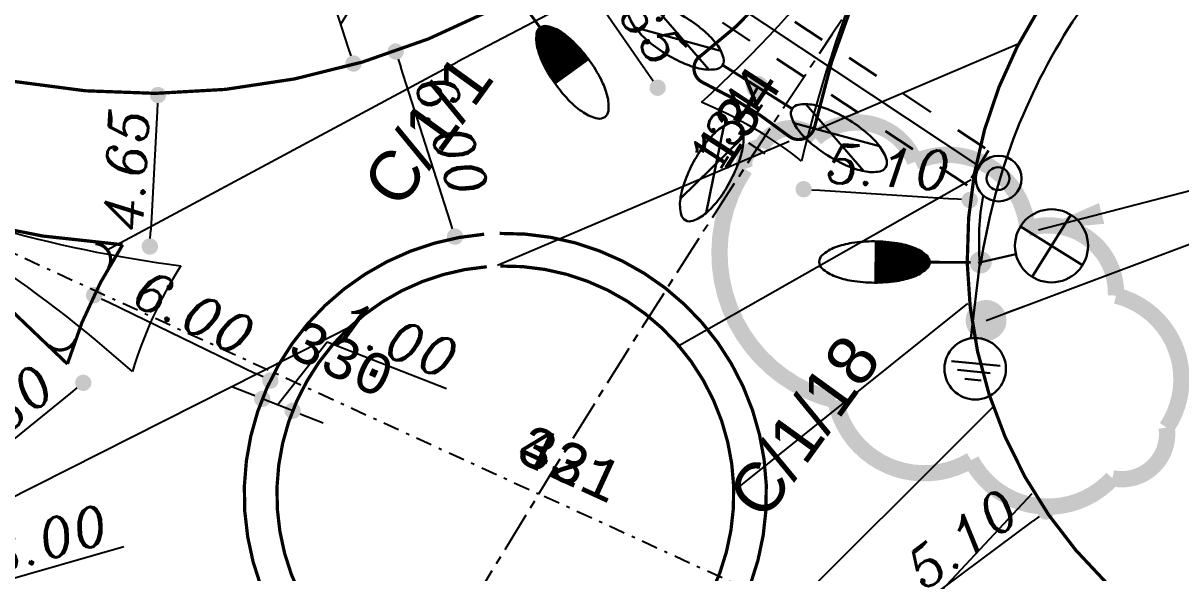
# Model space of a CAD drawing. Header units: millimetres. Extents: x 229784 to 231786, y 726884 to 727329.
# Drawn here: x 229867.59 to 229903.06, y 726977.56 to 726994.41 of the extents above; entities that cross this region are included whole.
import ezdxf
from ezdxf.enums import TextEntityAlignment as Align

# ---------------------------------------------------------------- set-up
doc = ezdxf.new("R2010")
doc.units = ezdxf.units.MM
for name, pattern in [('2480-axa-500-15.11.16$0$CENTER', [2, 1.25, -0.25, 0.25, -0.25]), ('2480-GEOMET-12.8.14$0$DASHEDX2', [1.5, 1, -0.5]), ('DESPLANW500-12.8.14$0$CENTER', [2, 1.25, -0.25, 0.25, -0.25]), ('DESPLANW500-12.8.14$0$DASHDOT', [1, 0.5, -0.25, 0, -0.25]), ('JIS_02_1.0', [2, 1, -1])]:
    doc.linetypes.add(name, pattern=pattern)
for name, color, linetype in [('2480-axa-500-15.11.16$0$IDAN_AXIS', 7, 'Continuous'), ('2480-axa-500-15.11.16$0$IDAN_PTNUM', 7, 'Continuous'), ('2480-GEOMET-12.8.14$0$0-frame', 7, 'Continuous'), ('2480-GEOMET-12.8.14$0$TXT', 253, 'Continuous'), ('DESPLANW500-12.8.14$0$D-CONT-PRINCIPAL', 254, 'Continuous'), ('DESPLANW500-12.8.14$0$D-CONT-SECONDARY', 254, 'Continuous'), ('DESPLANW500-12.8.14$0$IDAN_AXIS', 8, 'DESPLANW500-12.8.14$0$CENTER'), ('DESPLANW500-12.8.14$0$ROADAXIS', 8, 'DESPLANW500-12.8.14$0$DASHDOT'), ('DESPLANW500-12.8.14$0$SEC-NAME', 7, 'Continuous')]:
    doc.layers.add(name, color=color, linetype=linetype)
for name, color, linetype, true_color in [('2480-axa-500-15.11.16$0$IDAN_POINTS', 7, 'Continuous', 0xa8a8a8), ('2480-axa-500-15.11.16$0$IDAN_PTELEV', 7, 'Continuous', 0xa8a8a8), ('2480-GEOMET-12.8.14$0$ZEVA', 7, 'Continuous', 0x919191)]:
    doc.layers.add(name, color=color, linetype=linetype, true_color=true_color)
for name, color, linetype, lineweight in [('2480-GEOMET-12.8.14$0$TICH', 13, 'Continuous', 30), ('ANAN-25.11.24', 2, 'Continuous', 30), ('TEURA', 1, 'Continuous', 30), ('TEURA-4-500B', 1, 'Continuous', 30), ('TEURA-500', 1, 'Continuous', 30), ('TEURA-PIRUK', 190, 'Continuous', 30), ('TXT-TEURA-500', 12, 'Continuous', 35)]:
    doc.layers.add(name, color=color, linetype=linetype, lineweight=lineweight)
doc.styles.add('2480-axa-500-15.11.16$0$Standard', font='romanc9.shx')
doc.styles.add('2480-GEOMET-12.8.14$0$ITALIC', font='italic.shx')
doc.styles.add('DESPLANW500-12.8.14$0$MONOTXT', font='monotxt')
doc.styles.get("Standard").update_dxf_attribs({"font": 'arial.ttf'})
doc.linetypes.add('SLE_LINE', pattern='A,1,-0.5,["/",Standard,S=0.1,R=0,X=-0.1,Y=-0.05],-0.3', length=1.8)
doc.linetypes.add('V_LINE', pattern='A,1,-0.3,["V",Standard,S=0.1,R=0,X=-0.1,Y=-0.05],-0.2', length=1.5)
doc.dimstyles.new('2480-GEOMET-12.8.14$0$Dim-1250', dxfattribs={"dimtxt": 2, "dimasz": 1, "dimexe": 0.18, "dimexo": 0.0625, "dimgap": 0.25, "dimtad": 1, "dimzin": 0, "dimdsep": 46, "dimtxsty": '2480-GEOMET-12.8.14$0$ITALIC', "dimblk": '2480-GEOMET-12.8.14$0$_Dot', "dimcen": 0.09, "dimclrd": 256, "dimclrt": 256, "dimadec": 0, "dimazin": 0, "dimtfac": 1, "dimtmove": 1, "dimatfit": 3, "dimldrblk": '2480-GEOMET-12.8.14$0$_Dot', "dimfxl": 1, "dimtolj": 1, "dimtzin": 0, "dimarcsym": 0})
doc.dimstyles.new('2480-GEOMET-12.8.14$0$DIM500', dxfattribs={"dimtxt": 1.2, "dimasz": 0.5, "dimexe": 0.18, "dimexo": 0.0625, "dimgap": 0.25, "dimtad": 1, "dimzin": 0, "dimdsep": 46, "dimtxsty": '2480-GEOMET-12.8.14$0$ITALIC', "dimblk": '2480-GEOMET-12.8.14$0$_Dot', "dimcen": 0.09, "dimse1": 1, "dimse2": 1, "dimclrd": 256, "dimclrt": 256, "dimadec": 0, "dimazin": 0, "dimtfac": 1, "dimtmove": 1, "dimatfit": 3, "dimldrblk": '2480-GEOMET-12.8.14$0$_Dot', "dimfxl": 1, "dimtolj": 1, "dimtzin": 0, "dimarcsym": 0})
doc.dimstyles.new('500-1', dxfattribs={"dimtxt": 0.18, "dimasz": 2, "dimexe": 0.18, "dimexo": 0.0625, "dimgap": 0.09, "dimtad": 0, "dimtih": 1, "dimtoh": 1, "dimdec": 4, "dimzin": 0, "dimdsep": 46, "dimtxsty": 'Standard', "dimcen": 0.09, "dimclrd": 7, "dimclre": 7, "dimadec": 0, "dimazin": 0, "dimtfac": 1, "dimtdec": 4, "dimtofl": 0, "dimtmove": 0, "dimatfit": 3, "dimfxl": 1, "dimtolj": 1, "dimtzin": 0, "dimarcsym": 0})

# ---------------------------------------------------------------- blocks, each defined once
blk = doc.blocks.new('AM1')
for p, q in [((-31.87006157114632, 0), (-43.18377006363113, 11.31370849247907)), ((-31.87006157114632, 0), (-20.55635305613504, 11.31370851501123)), ((-31.87006157114632, 0), (-43.18377007378257, -11.31370850264358)), ((-31.87006157114632, 0), (-20.5563530786614, -11.31370849248344)), ((-15.87006157108812, 0), (1.047748607905305, 0))]:
    blk.add_line(p, q)
at = {"const_width": 4.727793625875877}
blk.add_lwpolyline([(-2.364329524895147, 0.02310283996847639, 1), (2.363464100980729, 0.02310283996847639, 1)], format="xyb", close=True, dxfattribs=at)
blk.add_circle((-31.87006157114632, 0), 16)
blk = doc.blocks.new('pes3')
for p, q in [((-0.2663664813626383, 2.612866908311844), (0.2002428060368402, 1.088034683198202)), ((0.2663664814281219, 2.612866908311844), (-0.2002428059713566, 1.088034683198202))]:
    blk.add_line(p, q)
blk.add_lwpolyline([(3.274180926382542e-11, 0.9197248866548762, 0.2117595064418249), (0.1182286987786938, 0.9721477386192419, 0.09455421729680624), (0.2638318446552148, 1.210948135296348, 0.05124279213204638), (0.3417372697404062, 1.507864784274716, 0.03856946082473863), (0.3731145729398122, 1.914023251796607, 0.03856946085214061), (0.3417372697040264, 2.320181719318498, 0.05124279214183172), (0.2638318446661287, 2.617098368296865, 0.09455421724215093), (0.1182286987968837, 2.855898764973972, 0.2117595062268801), (3.274180926382542e-11, 2.90832161688013, 0.2117595063221871), (-0.1182286986768304, 2.855898764973972, 0.09455421733179012), (-0.263831844615197, 2.617098368296865, 0.05124279214410905), (-0.3417372697003884, 2.320181719202083, 0.03856946082749416), (-0.3731145728597767, 1.914023251796607, 0.03856946084387401), (-0.3417372696712846, 1.507864784100093, 0.05124279210564371), (-0.263831844615197, 1.210948135296348, 0.09455421731429862), (-0.1182286986950203, 0.9721477386192419, 0.211759506382006)], format="xyb", close=True)
at = {"const_width": 0.05}
blk.add_lwpolyline([(2.546585164964199e-11, 0.9267543391906656), (2.546585164964199e-11, 0.1767543391906656)], dxfattribs=at)
at = {"const_width": 0.2}
blk.add_lwpolyline([(-0.09999999997452846, 0.1767543391906656, 1), (0.1000000000254602, 0.1767543391906656, 1)], format="xyb", close=True, dxfattribs=at)
blk = doc.blocks.new('pes3-2')
blk.add_blockref('pes3', (-2.91038304567337e-11, -0.176754339132458))
at = {"xscale": -1, "rotation": 180}
blk.add_blockref('pes3', (-2.91038304567337e-11, 0.1794899264350533), dxfattribs=at)
blk = doc.blocks.new('peh')
at = {"linetype": 'Continuous'}
blk.add_line((2.546585164964199e-11, 5.820766091346741e-11), (2.546585164964199e-11, 5.820766091346741e-11), dxfattribs=at)
blk.add_line((2.546585164964199e-11, 5.820766091346741e-11), (2.546585164964199e-11, 5.820766091346741e-11), dxfattribs=at)
blk.add_line((2.546585164964199e-11, 5.820766091346741e-11), (2.546585164964199e-11, 5.820766091346741e-11), dxfattribs=at)
blk.add_line((2.546585164964199e-11, 5.820766091346741e-11), (2.546585164964199e-11, 5.820766091346741e-11), dxfattribs=at)
blk.add_line((2.546585164964199e-11, 5.820766091346741e-11), (2.546585164964199e-11, 5.820766091346741e-11), dxfattribs=at)
blk.add_line((2.546585164964199e-11, 5.820766091346741e-11), (2.546585164964199e-11, 5.820766091346741e-11), dxfattribs=at)
at = {"color": 0}
for p, q in [((-0.1750366041160305, -1.043101467425004), (0.2481631114278571, -1.172486604889855)), ((-0.1673364669040893, -1.032384488731623), (0.2412796707285452, -1.157310978916939)), ((-0.1593984990831814, -1.021740222058725), (0.2339070605885354, -1.141985798894893)), ((-0.1512181050275103, -1.011170072539244), (0.2260133852178114, -1.126501313119661)), ((-0.1427902992945747, -1.000675564340781), (0.2175621940332348, -1.110846377734561)), ((-0.1341096746400581, -0.9902583506773226), (0.2085115276786382, -1.095008164411411)), ((-0.1251703656816971, -0.9799202248104848), (0.1988126873402507, -1.078971784387249)), ((-0.115912749482959, -0.969679415167775), (0.1884086229183595, -1.062719795736484)), ((-0.1056436801372911, -0.9597478377399966), (0.1772317845970974, -1.046231546381023)), ((-0.09385287292388966, -0.9502815023297444), (0.1652012002523406, -1.029482280660886)), ((-0.08020889080216875, -0.9413817392778583), (0.1522184084533365, -1.012441895902157)), ((-0.06415515524713555, -0.9332187119289301), (0.1381616434882744, -0.9950731646385975)), ((-0.04462661316938465, -0.92611803940963), (0.1228772536778706, -0.9773291107849218)), ((-0.01899524375767214, -0.9208831884898245), (0.104348816392303, -0.958593252056744)), ((0.02821950671932427, -0.9222470393287949), (0.06440341872075805, -0.9333095714100637)), ((-0.2769178075177479, -1.247233902919106), (0.3279784414553433, -1.432169245381374)), ((-0.2727756117456011, -1.235429152322467), (0.3249950011595502, -1.418185969174374)), ((-0.2685335995702189, -1.223654918605462), (0.3218614321303903, -1.404156794014852)), ((-0.2641916482753004, -1.211911239428446), (0.3185752653735108, -1.390080965007655)), ((-0.2597068435352412, -1.200211234914605), (0.3151339201358496, -1.375957693322562)), ((-0.2550202806523885, -1.188572914048564), (0.3115346974882414, -1.361786153516732)), ((-0.2501307263228227, -1.176996653841343), (0.3077747731658746, -1.347565482370555)), ((-0.2450371177474153, -1.165482779266313), (0.3038511905397172, -1.333294775744434)), ((-0.2397382072158507, -1.154031671816483), (0.2997608520308859, -1.318973086832557)), ((-0.2342325565914507, -1.142643771192525), (0.2955005108306068, -1.304599422903266)), ((-0.2285185306463973, -1.131319577281829), (0.2910667609321536, -1.2901727425633)), ((-0.2225942898003268, -1.120059652486816), (0.2864560272209928, -1.27569195284741)), ((-0.216457781563804, -1.108864624402486), (0.2816645539642195, -1.261155905493069)), ((-0.210106730730331, -1.097735188493971), (0.2766883927761228, -1.246563393389806)), ((-0.2035386284333072, -1.08667211199645), (0.2715233891722164, -1.231913146388251)), ((-0.1967507195295184, -1.07567623705836), (0.2661651680173236, -1.21720382681815)), ((-0.1897399888621294, -1.064748485514428), (0.2605716419129749, -1.202422567293979)), ((-0.1825031453408883, -1.053889863716904), (0.2545854739219067, -1.187521265121177)), ((-0.3320811642697663, -1.452578270516824), (0.3613230256378301, -1.664573206042405)), ((-0.3296372685217648, -1.440254297514912), (0.3600117051464622, -1.651101148221642)), ((-0.3270924486496369, -1.427961180044804), (0.3586284070988768, -1.637607084587216)), ((-0.3244469393612235, -1.415698846511077), (0.3571726631562342, -1.624090872064698)), ((-0.3217009534782846, -1.403467231604736), (0.3556439940948621, -1.61055236402899)), ((-0.3188546821547789, -1.39126627711812), (0.3540419094279059, -1.596991410653573)), ((-0.3159082950223819, -1.379095931188203), (0.3523659074053285, -1.583407858503051)), ((-0.3128619403651101, -1.366956148296595), (0.3506154743299703, -1.569801550416742)), ((-0.3097157453521504, -1.354846889676992), (0.3487900845721015, -1.556172325799707)), ((-0.3064698160524131, -1.34276812284952), (0.3468892001765198, -1.542520020157099)), ((-0.3031242376819137, -1.330719821853563), (0.3449122703968897, -1.528844465094153)), ((-0.2996790746037732, -1.318701967014931), (0.3428587315793266, -1.515145488374401)), ((-0.2961343703282182, -1.306714544887654), (0.3407230150842224, -1.501421387307346)), ((-0.2924901477599633, -1.294757548545022), (0.3384567031826009, -1.487657359277364)), ((-0.2887464090817957, -1.282830977404956), (0.3360511245773523, -1.473850753100123)), ((-0.2849031357982312, -1.270934836997185), (0.3335042879843968, -1.460000960039906)), ((-0.2809602886045468, -1.259069139428902), (0.3308141161614913, -1.44610734510934)), ((-0.3614389088834287, -1.66581220558146), (0.3730088205848006, -1.890355410345364)), ((-0.3602110727297259, -1.653116445755586), (0.3728588798476267, -1.877238421875518)), ((-0.3589232896993053, -1.640439013543073), (0.372643478338432, -1.86410142009845)), ((-0.3575757310973131, -1.627779856673442), (0.3723622993784375, -1.850944308156613)), ((-0.356168563295796, -1.615138924040366), (0.3720150188237312, -1.837766986864153)), ((-0.3547019478792208, -1.602516166458372), (0.3716013049343019, -1.824569354881532)), ((-0.3531760414407472, -1.58991153590614), (0.3711208180829999, -1.811351308308076)), ((-0.3515909958732664, -1.577324985992163), (0.3705732108282973, -1.798112741031218)), ((-0.3499469583985046, -1.564756471721921), (0.3699581274922821, -1.784853544260841)), ((-0.3482440714942641, -1.552205949556082), (0.3692752041606582, -1.771573606645688)), ((-0.3464824730690452, -1.539673377294093), (0.3685240684790188, -1.758272814506199)), ((-0.344662296534807, -1.527158714132383), (0.3677043393763597, -1.744951051136013)), ((-0.3427836706177914, -1.514661920722574), (0.3668156270068721, -1.731608197558671)), ((-0.34084202786471, -1.502184393641073), (0.365857532415248, -1.718244131770916)), ((-0.3388046243708231, -1.489736143383197), (0.3648296474493691, -1.7048587288009)), ((-0.3366651329633896, -1.477319104596972), (0.363731554527476, -1.691451861115638)), ((-0.3344238788631628, -1.464933177747298), (0.3625628263180261, -1.678023398097139)), ((-0.3727713762418716, -1.871485873882193), (-0.3119437864894389, -1.890082734345924)), ((-0.3725303188184625, -1.858488425554242), (-0.2691899911819189, -1.890082734345924)), ((-0.3722258381094434, -1.845510367653333), (-0.2264361958533334, -1.890082734345924)), ((-0.3718581953507964, -1.832551620376762), (-0.1836824006161729, -1.890082734345924)), ((-0.371427645564836, -1.819612105784472), (-0.1409286055690172, -1.890082734345924)), ((-0.3709344373564818, -1.806691747682635), (-0.0981748103967059, -1.890082734345924)), ((-0.3703788133643684, -1.793790471972898), (-0.05542101489906503, -1.890082734345924)), ((-0.3697610102317412, -1.780908206419554), (-0.01266721966230783, -1.890082734345924)), ((-0.3690812586792163, -1.768044880300295), (0.030086575671564, -1.890082734345924)), ((-0.3683397835047799, -1.755200425104704), (0.07284037075630714, -1.890082734345924)), ((-0.3675368039766909, -1.74237477366114), (0.1155941659972392, -1.890082734345924)), ((-0.3666725335569936, -1.729567860660609), (0.1583479612901303, -1.890082734345924)), ((-0.3657471802798682, -1.716779622598551), (0.2011017565566526, -1.890082734345924)), ((-0.364882771619969, -1.70397275185987), (0.243855551894432, -1.890082734345924)), ((-0.3637743345825584, -1.691240488144103), (0.2866093470439999, -1.890082734345924)), ((-0.3626066217329935, -1.678526346862782), (0.329363142193567, -1.890082734345924)), ((-0.3729487427408458, -1.88450279441895), (-0.3546975816357672, -1.890082734345924))]:
    blk.add_line(p, q, dxfattribs=at)
blk.add_line((-0.3762964788365935, -1.890082734345924), (0.371784397677402, -1.890082734345924))
at = {"const_width": 0.2}
blk.add_lwpolyline([(-0.09999999997453402, 5.82076539745735e-11, 1), (0.1000000000254657, 5.82076539745735e-11, 1)], format="xyb", close=True, dxfattribs=at)
at = {"const_width": 0.05}
blk.add_lwpolyline([(2.546585164964199e-11, -0.9267543390742503), (2.91038304567337e-11, -0.1767543390742503)], dxfattribs=at)
for centre, radius, start, end in [((0.4347096700112161, -1.473078726965468), 0.7461050159912878, 137.8251964731446, 159.431190154693), ((2.182787284255028e-11, -1.07925627392251), 0.1595313874640936, 89.99999999584787, 137.8251964882995), ((7.275957614183426e-11, -1.07925627392251), 0.159531387435171, 42.17480353191289, 90.00000001435149), ((-0.434709670029406, -1.473078726849053), 0.746105015997236, 20.56880983710269, 42.17480352191763), ((1.141989360963635, -1.738488355302252), 1.501543188204895, 159.4311901679309, 171.1649100012509), ((-1.141989360803564, -1.738488355418667), 1.501543188115391, 8.83509001030809, 20.56880983754097), ((2.27130064188168, -1.914023251738399), 2.644415214756199, 171.1649100033143, 179.9999999968881), ((-2.27130064163066, -1.914023251680192), 2.644415214554432, 2.441037551367072e-09, 8.835090000477761), ((2.271300641106791, -1.914023251505569), 2.644415213982394, 180.0000000016236, 188.8350900015736), ((-2.271300641943526, -1.914023251621984), 2.644415214867802, 351.1649100074639, 1.732664412711517e-09), ((1.141989359803119, -2.089558147999924), 1.501543187039294, 188.8350900068143, 200.5688098424719), ((-1.141989360174193, -2.089558147767093), 1.50154318752295, 339.4311901554166, 351.1649099916152), ((0.4347096706915181, -2.354967776103877), 0.7461050166217936, 200.568809831869, 222.1748035004408), ((-0.4347096700912516, -2.354967776220292), 0.7461050160659488, 317.8251964758063, 339.4311901645237), ((2.91038304567337e-11, -2.748790229146834), 0.1595313875978667, 222.1748035492459, 269.9999999968009), ((-7.275957614183426e-12, -2.74879022926325), 0.1595313874763102, 270.000000009964, 317.8251964748918)]:
    blk.add_arc(centre, radius, start, end)
blk = doc.blocks.new('71')
for centre, radius in [((0, 10), 10), ((-0.1177270485286499, 10.23113100109634), 5)]:
    blk.add_circle(centre, radius)
blk = doc.blocks.new('53')
for p, q in [((-14.54067666011849, 5.763867802988329), (15.45932333988151, 5.763867802988329)), ((-10.35449258187043, 0.7524673756603306), (9.645507418129569, 0.7524673756603306)), ((-5.354492581870431, -4.258933051667896), (4.645507418129569, -4.258933051667896))]:
    blk.add_line(p, q)
blk.add_circle((0.3544925818704314, 2.491928913209904), 18.85066435358067)
blk = doc.blocks.new('2480-GEOMET-12.8.14$0$_Dot')
at = {"color": 0, "linetype": 'ByBlock', "lineweight": -2}
blk.add_line((-0.5, 0), (-1, 0), dxfattribs=at)
at = {"color": 0, "linetype": 'ByBlock', "const_width": 0.5}
blk.add_lwpolyline([(-0.25, 0, 1), (0.25, 0, 1)], format="xyb", close=True, dxfattribs=at)
blk = doc.blocks.new('*D191')
at = {"layer": '2480-GEOMET-12.8.14$0$0-frame', "lineweight": -2, "transparency": 16777216}
blk.add_line((229886.7422018754, 726992.8426388479), (229884.6651414097, 726995.8440251646), dxfattribs=at)
at = {"layer": 'Defpoints', "color": 0, "transparency": 16777216}
for p in [(229884.3806125788, 726996.2551739751), (229884.6429604935, 726996.4367275721), (229887.289078621, 726992.6130436345)]:
    blk.add_point(p, dxfattribs=at)
at = {"layer": '2480-GEOMET-12.8.14$0$0-frame', "lineweight": -2, "transparency": 16777216, "xscale": 0.5, "yscale": 0.5, "zscale": 0.5}
for p, rotation in [((229884.3806125788, 726996.2551739751), 124.6845397571954), ((229887.0267307063, 726992.4314900374), 304.6845397571954)]:
    blk.add_blockref('2480-GEOMET-12.8.14$0$_Dot', p, dxfattribs=dict(at, rotation=rotation))
at = {"layer": '2480-GEOMET-12.8.14$0$0-frame', "transparency": 16777216, "insert": (229886.4026246204, 726994.8270310187), "char_height": 1.2, "attachment_point": 5, "rotation": 304.68453975719535, "style": '2480-GEOMET-12.8.14$0$ITALIC'}
blk.add_mtext('\\A1;4.65', dxfattribs=at)
blk = doc.blocks.new('*D192')
at = {"layer": '2480-GEOMET-12.8.14$0$0-frame', "lineweight": -2, "transparency": 16777216}
for p, q in [((229875.3781231113, 726982.7106415689), (229876.8968315134, 726984.6442113346)), ((229876.8968315134, 726984.6442113346), (229880.5533395359, 726983.2076799041)), ((229874.4473756147, 726983.0763041148), (229873.9820018664, 726983.2591353878)), ((229875.8434968595, 726982.5278102959), (229874.9127493631, 726982.8934728418)), ((229875.8434968595, 726982.5278102959), (229874.9127493631, 726982.8934728418)), ((229876.3088706078, 726982.344979023), (229876.7742443561, 726982.1621477499))]:
    blk.add_line(p, q, dxfattribs=at)
at = {"layer": 'Defpoints', "color": 0, "transparency": 16777216}
for p in [(229874.9127493631, 726982.8934728418), (229874.9127493631, 726982.8934728418), (229875.8434968595, 726982.5278102959)]:
    blk.add_point(p, dxfattribs=at)
at = {"layer": '2480-GEOMET-12.8.14$0$0-frame', "lineweight": -2, "transparency": 16777216, "xscale": 0.5, "yscale": 0.5, "zscale": 0.5}
for p, rotation in [((229874.9127493631, 726982.8934728418), 338.5516374018026), ((229875.8434968595, 726982.5278102959), 158.5516374018026)]:
    blk.add_blockref('2480-GEOMET-12.8.14$0$_Dot', p, dxfattribs=dict(at, rotation=rotation))
at = {"layer": '2480-GEOMET-12.8.14$0$0-frame', "transparency": 16777216, "insert": (229879.0358986887, 726984.7170809915), "char_height": 1.2, "attachment_point": 5, "rotation": 338.55163740180257, "style": '2480-GEOMET-12.8.14$0$ITALIC'}
blk.add_mtext('\\A1;1.00', dxfattribs=at)
blk = doc.blocks.new('*D206')
at = {"layer": '2480-GEOMET-12.8.14$0$0-frame', "lineweight": -2, "transparency": 16777216}
blk.add_line((229880.6638016831, 726988.3439599649), (229879.1522013397, 726993.0652368477), dxfattribs=at)
at = {"layer": 'Defpoints', "color": 0, "transparency": 16777216}
for p in [(229878.9997410403, 726993.5414257358), (229878.4062920992, 726993.3514225554), (229880.2228130413, 726987.6777678964)]:
    blk.add_point(p, dxfattribs=at)
at = {"layer": '2480-GEOMET-12.8.14$0$0-frame', "lineweight": -2, "transparency": 16777216, "xscale": 0.5, "yscale": 0.5, "zscale": 0.5}
for p, rotation in [((229878.9997410403, 726993.5414257358), 107.7533869967461), ((229880.8162619824, 726987.8677710769), 287.7533869967461)]:
    blk.add_blockref('2480-GEOMET-12.8.14$0$_Dot', p, dxfattribs=dict(at, rotation=rotation))
at = {"layer": '2480-GEOMET-12.8.14$0$0-frame', "transparency": 16777216, "insert": (229880.7175226211, 726990.9637809151), "char_height": 1.2, "attachment_point": 5, "rotation": 287.75338699674603, "style": '2480-GEOMET-12.8.14$0$ITALIC'}
blk.add_mtext('\\A1;6.00', dxfattribs=at)
blk = doc.blocks.new('*D212')
at = {"layer": '2480-GEOMET-12.8.14$0$0-frame', "lineweight": -2, "transparency": 16777216}
blk.add_line((229870.2095859941, 726985.8544544982), (229874.7092687136, 726983.6743500446), dxfattribs=at)
at = {"layer": 'Defpoints', "color": 0, "transparency": 16777216}
for p in [(229869.7596177222, 726986.0724649435), (229875.1592369855, 726983.4563395992), (229875.1592369855, 726983.4563395992)]:
    blk.add_point(p, dxfattribs=at)
at = {"layer": '2480-GEOMET-12.8.14$0$0-frame', "lineweight": -2, "transparency": 16777216, "xscale": 0.5, "yscale": 0.5, "zscale": 0.5}
for p, rotation in [((229869.7596177222, 726986.0724649435), 154.1497274574946), ((229875.1592369855, 726983.4563395992), 334.1497274574946)]:
    blk.add_blockref('2480-GEOMET-12.8.14$0$_Dot', p, dxfattribs=dict(at, rotation=rotation))
at = {"layer": '2480-GEOMET-12.8.14$0$0-frame', "transparency": 16777216, "insert": (229872.8300451109, 726985.5293483336), "char_height": 1.2, "attachment_point": 5, "rotation": 334.1497274574946, "style": '2480-GEOMET-12.8.14$0$ITALIC'}
blk.add_mtext('\\A1;6.00', dxfattribs=at)
blk = doc.blocks.new('*D213')
at = {"layer": '2480-GEOMET-12.8.14$0$0-frame', "lineweight": -2, "transparency": 16777216}
blk.add_line((229891.9981969642, 726989.2890922046), (229896.0894574476, 726989.0215335053), dxfattribs=at)
at = {"layer": 'Defpoints', "color": 0, "transparency": 16777216}
for p in [(229896.5883916529, 726988.9889043956), (229891.4497882597, 726988.5652029716), (229896.5389171536, 726988.2323860528)]:
    blk.add_point(p, dxfattribs=at)
at = {"layer": '2480-GEOMET-12.8.14$0$0-frame', "lineweight": -2, "transparency": 16777216, "xscale": 0.5, "yscale": 0.5, "zscale": 0.5}
for p, rotation in [((229891.499262759, 726989.3217213143), 176.2583204994243), ((229896.5883916529, 726988.9889043956), 356.2583204994243)]:
    blk.add_blockref('2480-GEOMET-12.8.14$0$_Dot', p, dxfattribs=dict(at, rotation=rotation))
at = {"layer": '2480-GEOMET-12.8.14$0$0-frame', "transparency": 16777216, "insert": (229894.0992966924, 726990.003501004), "char_height": 1.2, "attachment_point": 5, "rotation": 356.2583204994243, "style": '2480-GEOMET-12.8.14$0$ITALIC'}
blk.add_mtext('\\A1;5.10', dxfattribs=at)
blk = doc.blocks.new('*D214')
at = {"layer": '2480-GEOMET-12.8.14$0$0-frame', "lineweight": -2, "transparency": 16777216}
blk.add_line((229895.2278036988, 726976.6983210475), (229898.5183252784, 726979.1442294134), dxfattribs=at)
at = {"layer": 'Defpoints', "color": 0, "transparency": 16777216}
for p in [(229898.9196083979, 726979.4425109214), (229899.2731475566, 726978.966888757), (229895.180059738, 726975.9244173751)]:
    blk.add_point(p, dxfattribs=at)
at = {"layer": '2480-GEOMET-12.8.14$0$0-frame', "lineweight": -2, "transparency": 16777216, "xscale": 0.5, "yscale": 0.5, "zscale": 0.5}
for p, rotation in [((229898.9196083979, 726979.4425109214), 36.6241363567157), ((229894.8265205793, 726976.4000395394), 216.6241363567157)]:
    blk.add_blockref('2480-GEOMET-12.8.14$0$_Dot', p, dxfattribs=dict(at, rotation=rotation))
at = {"layer": '2480-GEOMET-12.8.14$0$0-frame', "transparency": 16777216, "insert": (229896.3659859249, 726978.6034565335), "char_height": 1.2, "attachment_point": 5, "rotation": 36.6241363567157, "style": '2480-GEOMET-12.8.14$0$ITALIC'}
blk.add_mtext('\\A1;5.10', dxfattribs=at)
blk = doc.blocks.new('*D217')
at = {"layer": '2480-GEOMET-12.8.14$0$0-frame', "lineweight": -2, "transparency": 16777216}
blk.add_line((229871.6904949097, 726991.7089057676), (229871.4940470225, 726988.0641961457), dxfattribs=at)
at = {"layer": 'Defpoints', "color": 0, "transparency": 16777216}
for p in [(229870.1712925117, 726992.2915157205), (229869.9210232855, 726987.6482555174), (229871.467136353, 726987.5649208551)]:
    blk.add_point(p, dxfattribs=at)
at = {"layer": '2480-GEOMET-12.8.14$0$0-frame', "lineweight": -2, "transparency": 16777216, "xscale": 0.5, "yscale": 0.5, "zscale": 0.5}
for p, rotation in [((229871.7174055792, 726992.2081810583), 86.91477369073891), ((229871.467136353, 726987.5649208551), 266.9147736907389)]:
    blk.add_blockref('2480-GEOMET-12.8.14$0$_Dot', p, dxfattribs=dict(at, rotation=rotation))
at = {"layer": '2480-GEOMET-12.8.14$0$0-frame', "transparency": 16777216, "insert": (229870.7435029719, 726989.9322990949), "char_height": 1.2, "attachment_point": 5, "rotation": 86.91477369073893, "style": '2480-GEOMET-12.8.14$0$ITALIC'}
blk.add_mtext('\\A1;4.65', dxfattribs=at)
blk = doc.blocks.new('*D218')
at = {"layer": '2480-GEOMET-12.8.14$0$0-frame', "lineweight": -2, "transparency": 16777216}
for p, q in [((229878.1239995599, 726995.6965008008), (229876.7642516266, 726999.866102143)), ((229877.3171647271, 726994.3769389566), (229878.1239995599, 726995.6965008008)), ((229877.5543009887, 726993.6497720676), (229877.0800284656, 726995.1041058456))]:
    blk.add_line(p, q, dxfattribs=at)
at = {"layer": 'Defpoints', "color": 0, "transparency": 16777216}
for p in [(229876.9250083429, 726995.579467562), (229876.9584997857, 726995.5903894504), (229877.7428125542, 726993.1853322394)]:
    blk.add_point(p, dxfattribs=at)
at = {"layer": '2480-GEOMET-12.8.14$0$0-frame', "lineweight": -2, "transparency": 16777216, "xscale": 0.5, "yscale": 0.5, "zscale": 0.5}
for p, rotation in [((229876.9250083429, 726995.579467562), 108.0616558806472), ((229877.7093211114, 726993.1744103511), 288.0616558806472)]:
    blk.add_blockref('2480-GEOMET-12.8.14$0$_Dot', p, dxfattribs=dict(at, rotation=rotation))
at = {"layer": '2480-GEOMET-12.8.14$0$0-frame', "transparency": 16777216, "insert": (229878.2522405114, 726998.0448356804), "char_height": 1.2, "attachment_point": 5, "rotation": 288.06165588064715, "style": '2480-GEOMET-12.8.14$0$ITALIC'}
blk.add_mtext('\\A1;2.50', dxfattribs=at)
blk = doc.blocks.new('*D219')
at = {"layer": '2480-GEOMET-12.8.14$0$0-frame', "lineweight": -2, "transparency": 16777216}
blk.add_line((229869.0385662183, 726983.0721335155), (229865.6970336551, 726980.3658149592), dxfattribs=at)
at = {"layer": 'Defpoints', "color": 0, "transparency": 16777216}
for p in [(229869.4271165165, 726983.3868217198), (229865.3084833571, 726980.0511267548), (229865.308483357, 726980.0511267548)]:
    blk.add_point(p, dxfattribs=at)
at = {"layer": '2480-GEOMET-12.8.14$0$0-frame', "lineweight": -2, "transparency": 16777216, "xscale": 0.5, "yscale": 0.5, "zscale": 0.5}
for p, rotation in [((229869.4271165164, 726983.3868217198), 39.0041300548726), ((229865.308483357, 726980.0511267548), 219.0041300548726)]:
    blk.add_blockref('2480-GEOMET-12.8.14$0$_Dot', p, dxfattribs=dict(at, rotation=rotation))
at = {"layer": '2480-GEOMET-12.8.14$0$0-frame', "transparency": 16777216, "insert": (229866.8328299896, 726982.379509744), "char_height": 1.2, "attachment_point": 5, "rotation": 39.00413005487257, "style": '2480-GEOMET-12.8.14$0$ITALIC'}
blk.add_mtext('\\A1;5.30', dxfattribs=at)
blk = doc.blocks.new('*D220')
at = {"layer": '2480-GEOMET-12.8.14$0$0-frame', "lineweight": -2, "transparency": 16777216}
for p, q in [((229866.4545000068, 726977.1588071929), (229870.6684813653, 726978.3740647399)), ((229866.4282223473, 726974.7002554375), (229866.4545000068, 726977.1588071929)), ((229865.4559938395, 726974.4198773506), (229867.400450855, 726974.9806335244))]:
    blk.add_line(p, q, dxfattribs=at)
at = {"layer": 'Defpoints', "color": 0, "transparency": 16777216}
for p in [(229867.8808721825, 726975.1191808017), (229867.8808721825, 726975.1191808017), (229864.9755725119, 726974.2813300734)]:
    blk.add_point(p, dxfattribs=at)
at = {"layer": '2480-GEOMET-12.8.14$0$0-frame', "lineweight": -2, "transparency": 16777216, "xscale": 0.5, "yscale": 0.5, "zscale": 0.5}
for p, rotation in [((229867.8808721825, 726975.1191808017), 16.08687491767018), ((229864.9755725119, 726974.2813300733), 196.0868749176702)]:
    blk.add_blockref('2480-GEOMET-12.8.14$0$_Dot', p, dxfattribs=dict(at, rotation=rotation))
at = {"layer": '2480-GEOMET-12.8.14$0$0-frame', "transparency": 16777216, "insert": (229868.3259603145, 726978.5831522233), "char_height": 1.2, "attachment_point": 5, "rotation": 16.086874917670183, "style": '2480-GEOMET-12.8.14$0$ITALIC'}
blk.add_mtext('\\A1;3.00', dxfattribs=at)
blk = doc.blocks.new('2480-axa-500-15.11.16$0$IDAN_POINT')
at = {"layer": '2480-axa-500-15.11.16$0$IDAN_POINTS', "color": 0, "linetype": 'ByBlock'}
for p, q in [((-0.5, 0), (0.5, 0)), ((0, -0.5), (0, 0.5))]:
    blk.add_line(p, q, dxfattribs=at)
at = {"layer": '2480-axa-500-15.11.16$0$IDAN_PTELEV', "style": '2480-axa-500-15.11.16$0$Standard'}
blk.add_attdef('IDAN_PTELEV', text='', height=1.8, dxfattribs=at).set_placement((0, -1), align=Align.TOP_CENTER)
at = {"layer": '2480-axa-500-15.11.16$0$IDAN_PTNUM', "style": '2480-axa-500-15.11.16$0$Standard'}
blk.add_attdef('IDAN_PTNUM', text='', height=1.8, dxfattribs=at).set_placement((0, 1), align=Align.CENTER)

msp = doc.modelspace()

# ---------------------------------------------------------------- linework, layer by layer
at = {"layer": '2480-axa-500-15.11.16$0$IDAN_AXIS', "linetype": '2480-axa-500-15.11.16$0$CENTER'}
msp.add_lwpolyline([(229872.0680052556, 726960.3870601023, -0.07147719878368394), (229947.042, 727060.962), (229947.732, 727061.655, -0.298102820105516), (230708.48, 727222.267), (231119.383, 727062.249, 0.1113742151746733), (231641.537, 726983.585), (231643.691, 726983.741, -0.08419839352679226), (231668.658, 726981.345), (231692.584, 726974.885)], format="xyb", dxfattribs=at)
at = {"layer": '2480-GEOMET-12.8.14$0$TICH', "color": 251, "true_color": 0x696969, "const_width": 0.1}
for points in [[(229863.2328366769, 726993.7628489931, 0.339468160745565), (229890.0115748087, 727001.7671465913)], [(229896.0559653389, 727000.4292730901, 0.1096964589958794), (229891.83705039, 726991.2401354597, 0.1096964589958794)], [(229888.2367829912, 726993.316861479, 0.07287265489505798), (229891.4813108505, 726996.6067248813)], [(229898.7296888407, 726994.8848838562, 0.4428264696706732), (229904.1155191897, 726974.8639548306)], [(229888.3284920212, 726993.4080849587, 0.5689970372541631), (229888.4202521844, 726992.587916558)], [(229891.0382502071, 726990.9529764064, 0.05566861185882481), (229888.4009840946, 726992.5971533282, 67.54154899271465)], [(229891.0382502071, 726990.9529764064, 0.555296666138298), (229891.83705039, 726991.2401354597)], [(229861.1077829252, 726989.9381133424, 0.08702728040859585), (229870.6342260057, 726987.619056192)], [(229868.9409729246, 726983.9636465256, 0.08126903626010613), (229861.531902488, 726989.4931563193, 0.07476905237844687)], [(229870.6342260057, 726987.619056192, 0.07231438646479812), (229868.9409729246, 726983.9636465256, 67.54154899271465)], [(229870.200019349, 726986.9083289176, 0.5537054059861268), (229869.7991208887, 726987.6550787748)], [(229868.3713653582, 726984.535494137, 0.5456296163154754), (229869.1910266739, 726984.7233387816)], [(229867.7368296795, 726966.892022437, 0.3360173855326776), (229862.2172104562, 726982.8736417299)]]:
    msp.add_lwpolyline(points, format="xyb", dxfattribs=at)
at = {"layer": '2480-GEOMET-12.8.14$0$TICH', "color": 251, "linetype": '2480-GEOMET-12.8.14$0$DASHEDX2', "true_color": 0x696969, "const_width": 0.1}
for points in [[(229881.7102119365, 726987.9418432207, 67.54154899379814), (229882.1832614403, 726987.9662479308, 67.54154899379814)], [(229881.7912766114, 726986.9451343775, 67.5415489974813), (229882.2051949272, 726986.9664884987, 67.5415489974813)]]:
    msp.add_lwpolyline(points, format="xyb", dxfattribs=at)
at = {"layer": '2480-GEOMET-12.8.14$0$ZEVA'}
for centre, radius, start, end in [((229930.367767407, 726980.9935580601), 40, 144.9145454813477, 166.7166709912554), ((229861.395985305, 727021.5261779319), 40, 312.4004103016227, 331.4305717247422), ((229883.3786142587, 726979.9838618641), 13, 51.68767150388409, 67.42940978916884), ((229877.6212698861, 727026.6299012005), 40, 245.3637821562482, 262.521912503385), ((229844.2728334131, 726953.9120781802), 40, 48.2056518136207, 65.36378215621039), ((229883.3786142587, 726979.9838618641), 13, 147.4929130155979, 163.234651301396)]:
    msp.add_arc(centre, radius, start, end, dxfattribs=at)
at = {"layer": 'ANAN-25.11.24', "const_width": 0.5}
msp.add_lwpolyline([(229889.6992581052, 726989.9414350606, -0.52056705), (229890.1984448617, 726990.606727382, -0.52056705), (229891.8624261982, 726990.883919768, -0.52056705), (229894.9129694626, 726990.1631736717, -0.52056705), (229898.351777587, 726988.1118811765, -0.52056705), (229901.0695551621, 726986.0605886811, -0.52056705), (229902.6225381571, 726982.0134574652, -0.52056705), (229900.9586332657, 726980.4610959671, -0.52056705), (229896.6323735248, 726981.015518983, -0.52056705), (229892.4725348511, 726982.8450346232, -0.52056705)], format="xyb", close=True, dxfattribs=at)
at = {"layer": 'DESPLANW500-12.8.14$0$D-CONT-PRINCIPAL', "flags": 128}
for points in [[(229898.1136208436, 726993.7917050559), (229891.9019904074, 726991.1451024807)], [(229891.0557735591, 726990.7845530706), (229882.1229847941, 726986.9785407857)], [(229877.7939859213, 726985.1935280316), (229866.0043763744, 726979.2415553465)], [(229898.4903773064, 726979.9860634021), (229892.9765886852, 726974.0759756133), (229889.6816317608, 726966.8536447685)]]:
    msp.add_lwpolyline(points, dxfattribs=at)
at = {"layer": 'DESPLANW500-12.8.14$0$D-CONT-SECONDARY', "flags": 128}
for points in [[(229893.693721496, 726999.9171304773), (229880.8901389295, 726993.2213385121)], [(229870.158622796, 726987.4643953204), (229880.8901389295, 726993.2213385121)], [(229896.633795991, 726989.6046675374), (229887.6243164095, 726984.4869099071)], [(229896.5168678982, 726985.8153303057), (229889.4149031732, 726980.1191212065)], [(229897.2817398074, 726982.6273987943), (229890.460585614, 726975.8123921149), (229886.4606159421, 726966.0862054643)]]:
    msp.add_lwpolyline(points, dxfattribs=at)
at = {"layer": 'DESPLANW500-12.8.14$0$IDAN_AXIS', "linetype": 'DESPLANW500-12.8.14$0$CENTER'}
msp.add_lwpolyline([(229872.0680052556, 726960.3870601023, -0.07147719878368394), (229947.042, 727060.962), (229947.732, 727061.655, -0.298102820105516), (230708.48, 727222.267), (231119.383, 727062.249, 0.1113742151746733), (231641.537, 726983.585), (231643.691, 726983.741, -0.08419839352679226), (231668.658, 726981.345), (231692.584, 726974.885)], format="xyb", dxfattribs=at)
at = {"layer": 'DESPLANW500-12.8.14$0$ROADAXIS'}
for points in [[(229840.6401839931, 726999.5843746066), (229883.379, 726979.984)], [(229912.0008087336, 726966.8579673456), (229883.379, 726979.984)]]:
    msp.add_lwpolyline(points, dxfattribs=at)
at = {"layer": 'TEURA', "linetype": 'V_LINE', "ltscale": 5, "flags": 128}
msp.add_lwpolyline([(229956.9011631793, 727062.2410367822), (229951.7032434551, 727057.2817890932, -0.004476095913600185), (229949.6709616044, 727055.2336169458, 0.02225483989184288), (229930.6059655444, 727034.6019979954), (229923.749419475, 727026.485557241), (229918.7294452862, 727020.2787255008), (229912.9933476704, 727012.8901550017), (229911.7773890749, 727011.2809268157), (229911.5800184254, 727011.0182495568), (229910.7795912652, 727009.9487297452), (229908.6914899454, 727007.1260029946), (229904.1281164469, 727000.786262498), (229899.7408743692, 726994.4560286903, 0.1066377819835699), (229896.9208245671, 726986.9924706562, 0.1813975685551485)], format="xyb", dxfattribs=at)
at = {"layer": 'TEURA', "color": 6, "linetype": 'V_LINE', "ltscale": 5, "flags": 128}
msp.add_lwpolyline([(229896.8603504815, 726990.0342641636), (229885.9280131964, 726997.2998318796)], dxfattribs=at)
msp.add_lwpolyline([(229896.996117048, 726989.1232924977), (229896.996117048, 726989.1232924977, 0.0642083807121965), (229896.898649496, 726987.0673724805, 2.911405368492189)], format="xyb", dxfattribs=at)
at = {"layer": 'TEURA', "linetype": 'SLE_LINE', "ltscale": 5, "flags": 128}
msp.add_lwpolyline([(229896.898649496, 726987.0673724805), (229896.619850788, 726984.7503094949)], dxfattribs=at)
at = {"layer": 'TEURA-500', "linetype": 'JIS_02_1.0'}
msp.add_lwpolyline([(229886.2331874403, 726997.7746483856), (229897.1665897076, 726990.510516479), (229896.5088274552, 726989.4429086779), (229885.5425498826, 726996.7370040664)], close=True, dxfattribs=at)

# ---------------------------------------------------------------- block references
at = {"layer": '2480-axa-500-15.11.16$0$IDAN_AXIS', "linetype": '2480-axa-500-15.11.16$0$CENTER', "xscale": 0.6, "yscale": 0.6, "zscale": 0.6, "rotation": 56.90632613164843}
msp.add_blockref('2480-axa-500-15.11.16$0$IDAN_POINT', (229890.0700652392, 726990.5739767437), dxfattribs=at).add_auto_attribs({'IDAN_PTNUM': '134'})
at = {"layer": 'TEURA'}
for p, xscale, yscale, zscale, rotation in [((229882.5097310054, 726995.5404814272), 1.7, 1.7, 1.7, 35.85475333787286), ((229896.920824567, 726987.0792254903), 1.700000000000001, 1.700000000000001, 1.700000000000001, 269.810124953214)]:
    msp.add_blockref('peh', p, dxfattribs=dict(at, xscale=xscale, yscale=yscale, zscale=zscale, rotation=rotation))
at = {"layer": 'TEURA-4-500B'}
for name, p, xscale, yscale, zscale, rotation in [('AM1', (229896.9208245671, 726987.0792254903), 0.06999999999999997, 0.06999999999999997, 0.06999999999999997, 193.1411686566817), ('53', (229896.7254364247, 726983.6948112532), 0.05, 0.05, 0.03999999998885665, 354.2510325793482)]:
    msp.add_blockref(name, p, dxfattribs=dict(at, xscale=xscale, yscale=yscale, zscale=zscale, rotation=rotation))
at = {"layer": 'TEURA-500', "ltscale": 0.5, "xscale": 0.07, "yscale": 0.07, "zscale": 0.07, "rotation": 55.38854242965561}
msp.add_blockref('71', (229898.0502753204, 726989.2486145629), dxfattribs=at)
at = {"layer": 'TEURA-PIRUK', "xscale": 1.7, "yscale": 1.7, "zscale": 5.609999999999999, "rotation": 57.86927109301872}
msp.add_blockref('pes3-2', (229890.0834433868, 726992.4559295136), dxfattribs=at)
at = {"layer": 'TEURA-PIRUK', "xscale": 1.7, "yscale": 1.7, "rotation": 151.5694170233656}
msp.add_blockref('pes3', (229890.233682593, 726992.7156618022), dxfattribs=at)

# ---------------------------------------------------------------- texts
at = {"layer": 'DESPLANW500-12.8.14$0$SEC-NAME', "style": 'DESPLANW500-12.8.14$0$MONOTXT'}
for s, rotation, p in [('134', 56.90600000000001, (229889.473, 726991.527)), ('330', 335.364, (229877.341, 726984.1340000001)), ('331', 335.364, (229884.331, 726980.928)), ('421', 335.3630000000001, (229884.333, 726980.927))]:
    msp.add_text(s, height=1.25, rotation=rotation, dxfattribs=at).set_placement(p, align=Align.MIDDLE)
at = {"layer": 'TXT-TEURA-500'}
for s, p in [('C/1/1', (229879.1192156521, 726988.6575155201, -214.238116844983)), ('C/1/18', (229890.302684718, 726979.1088052846, -214.238116844983))]:
    msp.add_text(s, height=1.499999999999998, rotation=54.05966030527946, dxfattribs=at).set_placement(p)

# ---------------------------------------------------------------- dimensions: what is measured, and where the dimension line sits
at = {"layer": '2480-GEOMET-12.8.14$0$0-frame'}
dim = msp.add_linear_dim(base=(229876.9250083429, 726995.579467562), p1=(229877.7428125542, 726993.1853322393), p2=(229876.9584997857, 726995.5903894502), angle=108.06165588190052, text='2.50', dimstyle='2480-GEOMET-12.8.14$0$DIM500', dxfattribs=at)
dim.commit()
dim.dimension.update_dxf_attribs({"geometry": '*D218', "text_midpoint": (229878.0464894985, 726995.934181659), "dimtype": 161})
for p1, p2, distance, picture, middle in [((229887.289078621, 726992.6130436345), (229884.6429604935, 726996.4367275721), 0.31904253154038376, '*D191', (229886.4026246204, 726994.8270310187)), ((229870.1712925117, 726992.2915157208), (229869.9210232856, 726987.6482555176), 1.5483572853633543, '*D217', (229870.7435029719, 726989.9322990949)), ((229891.4497882597, 726988.5652029717), (229896.5389171537, 726988.232386053), 0.758134373865645, '*D213', (229894.0992966924, 726990.003501004)), ((229869.7596177222, 726986.0724649435), (229875.1592369855, 726983.4563395992), 0, '*D212', (229872.8300451109, 726985.5293483336)), ((229875.8434968595, 726982.5278102959), (229874.9127493631, 726982.8934728418), 0, '*D192', (229877.4403315516, 726985.3439310703)), ((229869.4271165166, 726983.3868217197), (229865.3084833572, 726980.0511267547), -2.186872904941711e-10, '*D219', (229866.8328299896, 726982.379509744)), ((229895.1800597381, 726975.924417375), (229899.2731475566, 726978.9668887568), 0.5926266785686216, '*D214', (229896.3659859249, 726978.6034565335))]:
    dim = msp.add_aligned_dim(p1=p1, p2=p2, distance=distance, dimstyle='2480-GEOMET-12.8.14$0$DIM500', dxfattribs=at)
    dim.commit()
    dim.dimension.update_dxf_attribs({"geometry": picture, "text_midpoint": middle})
for p1, p2, distance, text, picture, middle in [((229880.2228130413, 726987.6777678964), (229878.4062920992, 726993.3514225554), -0.623123466305184, '6.00', '*D206', (229880.7175226211, 726990.9637809151)), ((229864.9755725119, 726974.2813300733), (229867.8808721825, 726975.1191808017), 0, '3.00', '*D220', (229866.459180299, 726978.0447970885))]:
    dim = msp.add_aligned_dim(p1=p1, p2=p2, distance=distance, text=text, dimstyle='2480-GEOMET-12.8.14$0$DIM500', dxfattribs=at)
    dim.commit()
    dim.dimension.update_dxf_attribs({"geometry": picture, "text_midpoint": middle})

# ---------------------------------------------------------------- leaders
at = {"layer": '2480-GEOMET-12.8.14$0$TXT'}
msp.add_leader([(229897.0886008672, 726985.2994908271), (229914.1618908579, 726991.7074320236), (229922.4789836423, 727003.059889568)], dimstyle='2480-GEOMET-12.8.14$0$Dim-1250', override={"dimscale": 1.25, "dimgap": 0.25, "dimtad": 0}, dxfattribs=at)
at = {"layer": 'TXT-TEURA-500'}
msp.add_leader([(229898.6935895019, 726988.0759445188), (229909.1746106977, 726990.7994471411), (229944.6487922611, 726981.8901720324)], dimstyle='500-1', dxfattribs=at)

doc.saveas('drawing.dxf')
